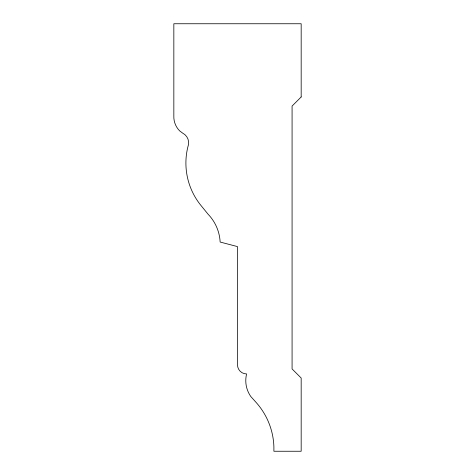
<?xml version="1.0" encoding="UTF-8"?>
<svg xmlns="http://www.w3.org/2000/svg" width="475" height="475" viewBox="0 0 475 475"><rect width="100%" height="100%" fill="white"/><g stroke="black" fill="none" stroke-linecap="round" stroke-linejoin="round"><path stroke-width="0.71" d="M301.174 96.971L292.077 106.067L292.077 368.933L301.174 378.029L301.174 451.25L273.891 451.25L273.891 446.702A69.908 69.908 0 0 0 256.072 402.384L250.782 396.5A27.645 27.645 0 0 1 246.602 373.938A9.096 9.096 0 0 1 237.506 364.842L237.506 246.596L220.145 242.048A43.326 43.326 0 0 0 208.05 214.178L201.246 205.817A67.26 67.26 0 0 1 188.516 144.483A10.818 10.818 0 0 0 182.655 133.125L179.716 130.928A19.95 19.95 0 0 1 173.838 115.912L173.838 23.75L301.174 23.75L301.174 96.971"/></g></svg>
